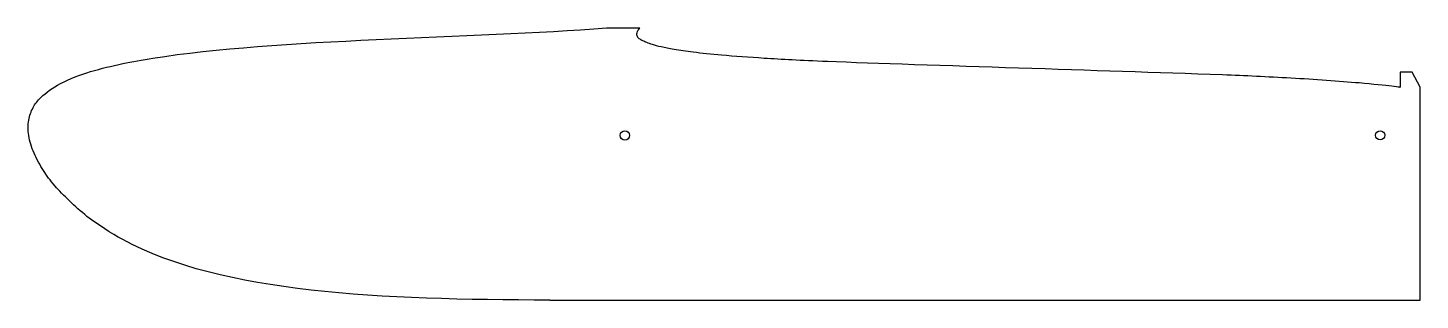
# Model space of a CAD drawing. Extents: x -474 to -14, y -49 to 41.
import ezdxf

# ---------------------------------------------------------------- set-up
doc = ezdxf.new("R2010")
doc.units = 0
doc.layers.add('VISIBLE', color=7, linetype='CONTINUOUS')

msp = doc.modelspace()

# ---------------------------------------------------------------- linework, layer by layer
at = {"layer": 'VISIBLE'}
for p, q in [((-283.13, 40.96), (-272.16, 40.96)), ((-16.74, 26.32), (-20.74, 26.32)), ((-20.74, 26.32), (-20.74, 21.32)), ((-14.13, 21.32), (-16.74, 26.32)), ((-20.81, 21.32), (-20.74, 21.32)), ((-14.13, -49.04), (-14.13, 21.32)), ((-301.95, -49.04), (-14.13, -49.04))]:
    msp.add_line(p, q, dxfattribs=at)
for centre, radius in [((-277.09, 5.4), 1.55), ((-27.35, 5.46), 1.5)]:
    msp.add_circle(centre, radius, dxfattribs=at)
for points in [[(-433.13, 30.96), (-391.75, 37.47), (-327.82, 37.52), (-283.13, 40.96)], [(-443.13, 29.16), (-439.97, 29.82), (-436.63, 30.41), (-433.13, 30.96)], [(-301.95, -49.04), (-357.15, -48.89), (-410.13, -46.94), (-443.13, -29.04)]]:
    msp.add_open_spline(points, degree=3, dxfattribs=at)
for points, knots in [([(-273.13, 38.96), (-273.08, 39.22), (-272.99, 39.74), (-272.62, 40.37), (-272.31, 40.77), (-272.16, 40.96)], [0, 0, 0, 0, 0.339447, 0.667542, 1, 1, 1, 1]), ([(-79.45, 25.42), (-101.34, 26.16), (-144.4, 27.61), (-208.72, 29.62), (-230.01, 30.77), (-244.82, 31.83), (-254.23, 32.83), (-260.66, 33.77), (-264.97, 34.62), (-267.87, 35.36), (-269.85, 36.07), (-271.14, 36.62), (-272.33, 37.31), (-272.81, 37.8), (-273.1, 38.33), (-273.12, 38.75), (-273.13, 38.96)], [0, 0, 0, 0, 0.205141, 0.403691, 0.518007, 0.611635, 0.688408, 0.751513, 0.80349, 0.84644, 0.882147, 0.911987, 0.940851, 0.961327, 0.980203, 1, 1, 1, 1]), ([(-443.13, -29.04), (-447.07, -26.73), (-455, -22.09), (-465.6, -11.6), (-469.31, -6.41), (-472.68, -0.51), (-474.43, 5.25), (-474.53, 10.48), (-472.91, 14.74), (-470.22, 18.34), (-463.64, 23.07), (-453.73, 26.75), (-446.68, 28.36), (-443.13, 29.16)], [0, 0, 0, 0, 0.121396, 0.244722, 0.326613, 0.409306, 0.488825, 0.561942, 0.629325, 0.696578, 0.787319, 0.893059, 1, 1, 1, 1]), ([(-20.81, 21.32), (-21.57, 21.43), (-23.87, 21.74), (-35.26, 22.92), (-57.21, 24.46), (-72.04, 25.1), (-79.45, 25.42)], [0, 0, 0, 0, 0.113815, 0.341443, 0.670667, 1, 1, 1, 1])]:
    msp.add_open_spline(points, degree=3, knots=knots, dxfattribs=at)

doc.saveas('drawing.dxf')
